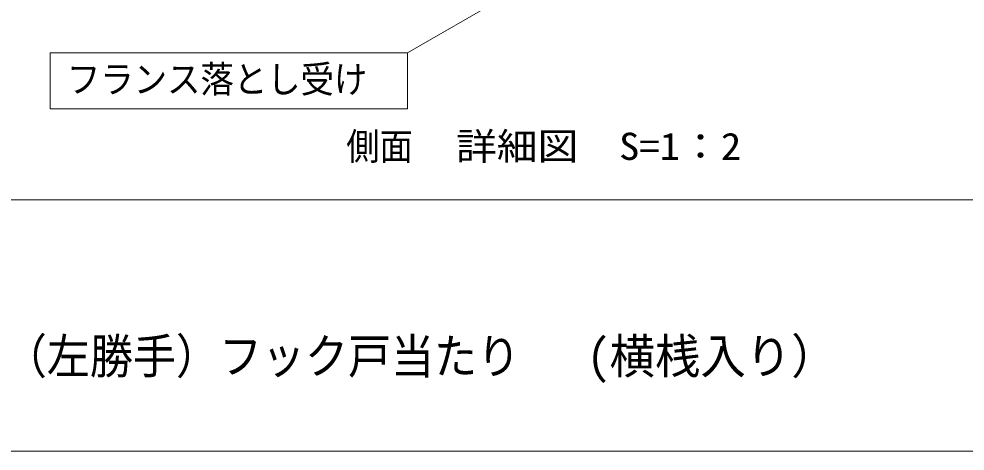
# Model space of a CAD drawing. Units: millimetres, scale not verified, with parts at other scales. Extents: x -4547 to 4547, y -2284 to 2284.
# Drawn here: x -2443 to -1596, y -2078 to -1691 of the extents above; entities that cross this region are included whole.
import ezdxf
from ezdxf.enums import TextEntityAlignment as Align

# ---------------------------------------------------------------- set-up
doc = ezdxf.new("R2010")
doc.units = ezdxf.units.MM
doc.header["$LTSCALE"] = 20
doc.layers.add('0-1_2寸法-3', color=7, linetype='Continuous', lineweight=9)
doc.layers.add('0-5_1図面枠', color=7, linetype='Continuous', lineweight=9)
doc.styles.add('ＭＳ ゴシック', font='')
doc.styles.get('ＭＳ ゴシック').set_extended_font_data('MS Gothic')

# ---------------------------------------------------------------- blocks, each defined once
blk = doc.blocks.new('グループ-140')
at = {"layer": '0-5_1図面枠'}
blk.add_line((-60000, -37050), (60000, -37050), dxfattribs=at)
blk.add_lwpolyline([(-60000, 41550), (60000, 41550), (60000, -41550), (-60000, -41550)], close=True, dxfattribs=at)
blk = doc.blocks.new('図面枠')
at = {"layer": '0-5_1図面枠'}
blk.add_blockref('グループ-140', (0, 0), dxfattribs=at)

msp = doc.modelspace()

# ---------------------------------------------------------------- linework, layer by layer
at = {"layer": '0-1_2寸法-3'}
msp.add_line((-1976.85, -1652.5), (-2095.5, -1721), dxfattribs=at)
msp.add_lwpolyline([(-2095.5, -1771), (-2415.5, -1771), (-2415.5, -1721), (-2095.5, -1721)], close=True, dxfattribs=at)

# ---------------------------------------------------------------- block references
at = {"layer": '0-5_1図面枠', "xscale": 0.05, "yscale": 0.05}
msp.add_blockref('図面枠', (-1340.62, 0), dxfattribs=at)

# ---------------------------------------------------------------- texts
at = {"layer": '0-1_2寸法-3', "style": 'ＭＳ ゴシック'}
for s, width, p in [('フランス落とし受け', 0.9, (-2400.31, -1764.01)), ('側面\u3000', 0.9, (-2150.28, -1824.09)), ('詳細図\u3000S=1：2', 1.1, (-2051.99, -1824.09))]:
    msp.add_text(s, height=24.34, dxfattribs=dict(at, width=width)).set_placement(p, align=Align.BOTTOM_LEFT)
at = {"layer": '0-5_1図面枠', "style": 'ＭＳ ゴシック'}
for s, width, p in [('クアドロスリム親子ドア（左勝手）フック戸当たり', 0.9, (-2880.54, -2017.62)), (' (横桟入り）', 0.95, (-1955, -2017.62))]:
    msp.add_text(s, height=31.38, dxfattribs=dict(at, width=width)).set_placement(p, align=Align.BOTTOM_LEFT)

doc.saveas('drawing.dxf')
